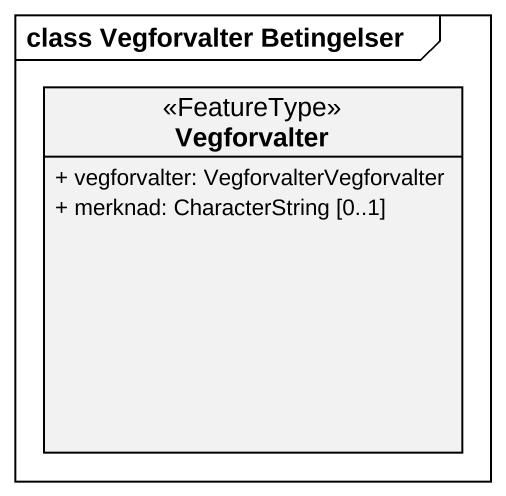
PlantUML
@startuml
mainframe class Vegforvalter Betingelser
hide circle
hide empty members
skinparam classAttributeIconSize 0
class Vegforvalter <<FeatureType>> {
  + vegforvalter: VegforvalterVegforvalter
  + merknad: CharacterString [0..1]
}
@enduml
